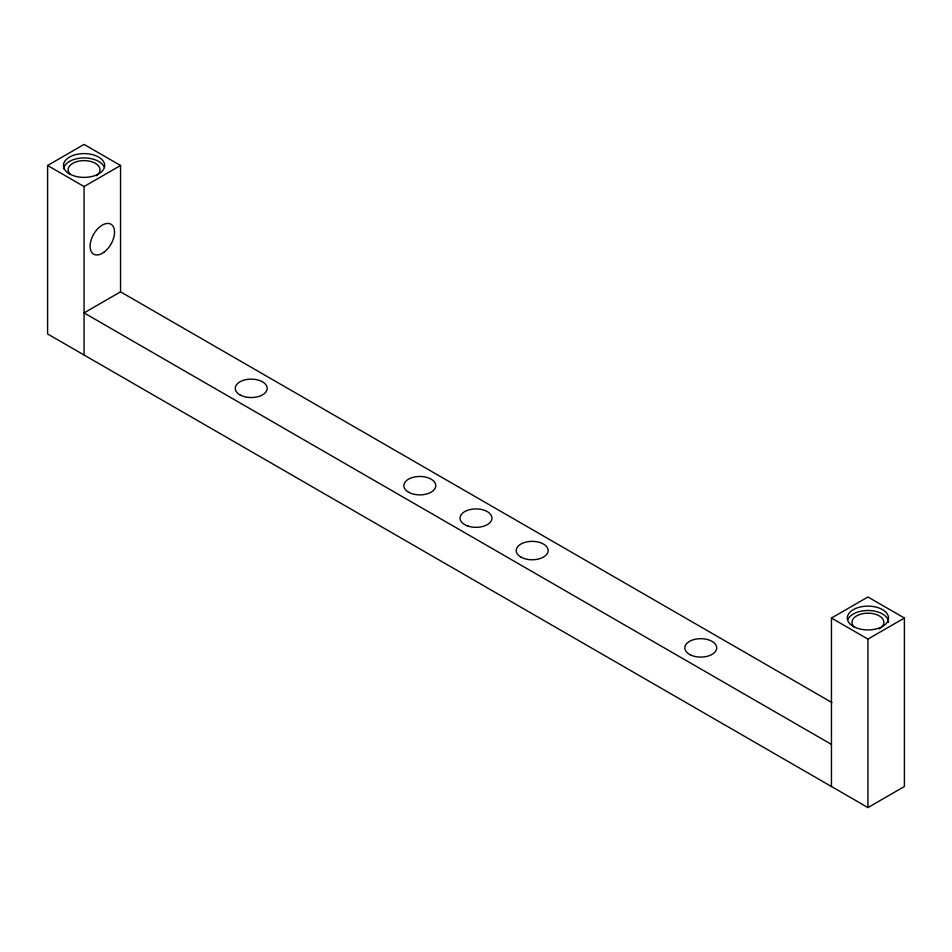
<?xml version="1.0" encoding="UTF-8"?>
<svg xmlns="http://www.w3.org/2000/svg" width="952" height="952" viewBox="0 0 952 952"><rect width="100%" height="100%" fill="white"/><g stroke="black" fill="none" stroke-linecap="round" stroke-linejoin="round"><path stroke-width="1.43" d="M831.453 786.507L831.453 618.038L867.927 596.975L904.4 618.038L904.4 786.507L867.927 807.57L47.6 333.962L47.6 165.493L84.074 144.43L120.547 165.493L120.547 291.847L831.905 702.54M47.6 165.493L84.074 186.544L120.547 165.493M120.547 291.847L84.074 312.899L831.453 744.393M831.453 618.038L867.927 639.101L904.4 618.038M867.927 639.101L867.927 807.57M84.074 186.544L84.074 355.025M854.111 626.987A15.958 9.211 0 0 1 858.775 614.837A15.958 9.211 0 0 1 880.148 616.456A15.958 9.211 0 0 1 879.208 628.891M848.018 619.3A20.611 11.9 0 0 1 870.616 610.589A20.611 11.9 0 0 1 888.537 622.382M70.258 174.43A15.958 9.211 0 0 1 74.553 162.435A15.958 9.211 0 0 1 95.676 163.506A15.958 9.211 0 0 1 96.295 175.751M63.546 168.801A20.611 11.9 0 0 1 82.265 157.972A20.611 11.9 0 0 1 103.982 166.743M690.533 654.952A15.958 9.211 0 0 0 716.487 649.478A15.958 9.211 0 0 0 695.305 639.244A15.958 9.211 0 0 0 690.533 654.952M520.911 557.075A15.958 9.211 0 0 0 547.602 552.945A15.958 9.211 0 0 0 528.062 541.664A15.958 9.211 0 0 0 520.911 557.075M468.027 526.099A15.958 9.211 0 0 0 491.958 518.114A15.958 9.211 0 0 0 468.027 510.141A15.958 9.211 0 0 0 468.027 526.099M408.527 492.184A15.958 9.211 0 0 0 435.219 488.055A15.958 9.211 0 0 0 415.679 476.773A15.958 9.211 0 0 0 408.527 492.184M239.94 394.854A15.958 9.211 0 0 0 266.631 390.725A15.958 9.211 0 0 0 247.092 379.443A15.958 9.211 0 0 0 239.94 394.854M69.508 173.907A20.611 11.9 0 0 0 103.982 168.564A20.611 11.9 0 0 0 78.73 153.998A20.611 11.9 0 0 0 69.508 173.907M104.054 252.161A17.279 9.984 -60 0 0 111.919 224.922A17.279 9.984 -60 0 0 90.964 240.499A17.279 9.984 -60 0 0 104.054 252.161M853.349 626.452A20.611 11.9 0 0 0 887.835 621.12A20.611 11.9 0 0 0 862.595 606.543A20.611 11.9 0 0 0 853.349 626.452"/></g></svg>
